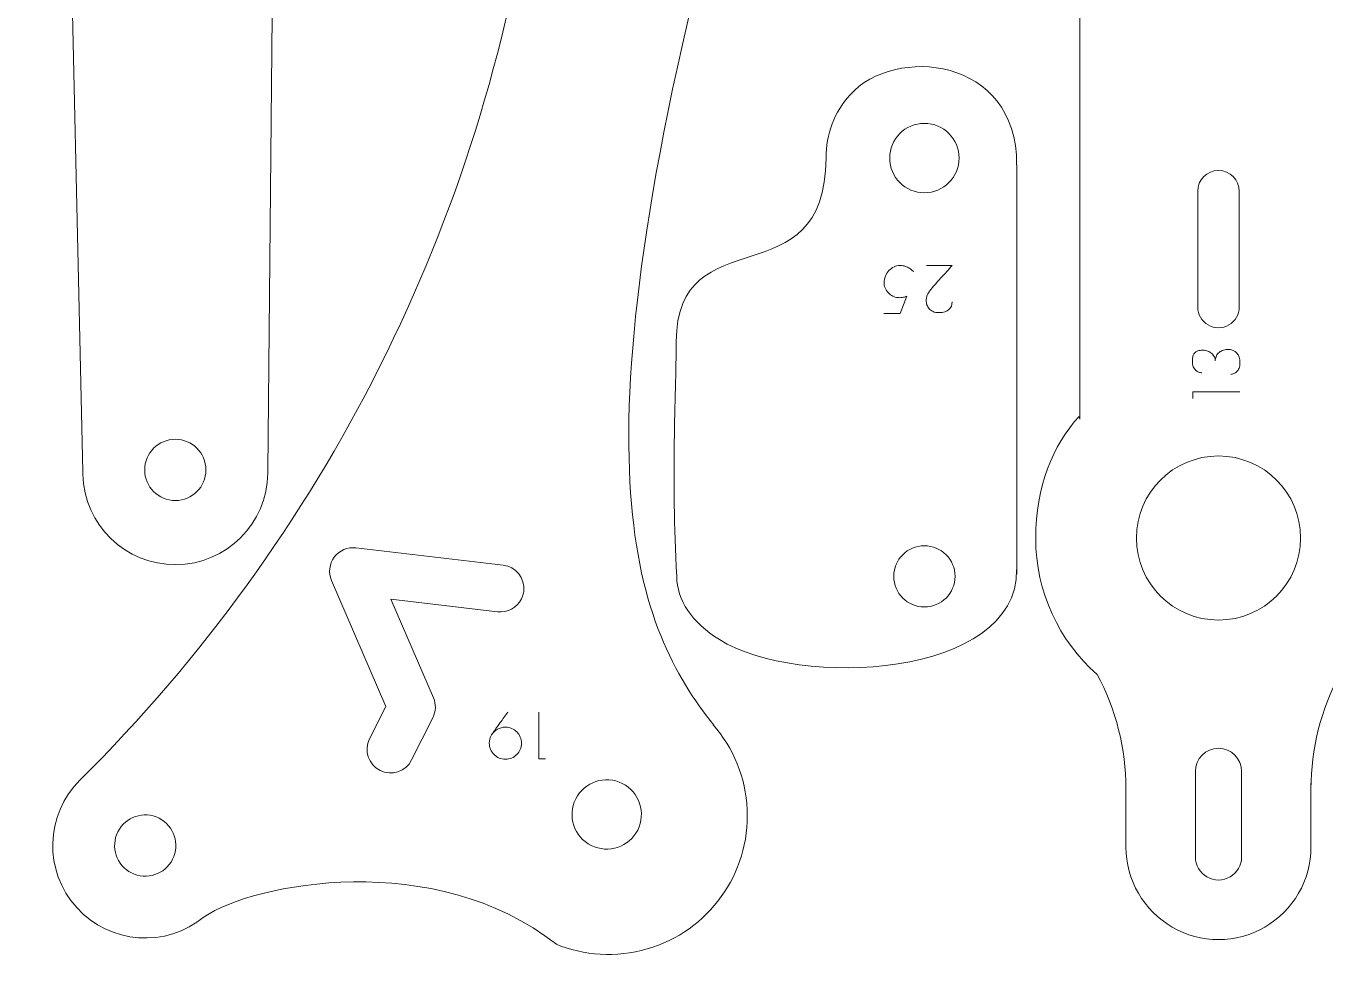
# Model space of a CAD drawing. Header units: millimetres. Extents: x 1 to 3601, y 1 to 1248.
# Drawn here: x 1394.5 to 1450.7, y 927.8 to 968.1 of the extents above; entities that cross this region are included whole.
import ezdxf

# ---------------------------------------------------------------- set-up
doc = ezdxf.new("R2010")
doc.units = ezdxf.units.MM
doc.layers.get('0').update_dxf_attribs({"lineweight": 5})
doc.layers.add('MARCATGE', color=1, linetype='Continuous', lineweight=5)
doc.layers.add('TALL 1', color=4, linetype='Continuous', lineweight=5)

msp = doc.modelspace()

# ---------------------------------------------------------------- linework, layer by layer
at = {"lineweight": 9}
for points, knots in [([(1396.914, 948.693), (1396.914, 948.693), (1396.914, 948.793), (1396.914, 948.793), (1396.914, 948.793), (1396.914, 948.793), (1396.26, 977.603), (1396.26, 977.603), (1396.26, 977.603), (1396.233, 978.827), (1395.925, 980.028), (1395.36, 981.114), (1395.36, 981.114), (1394.473, 982.818), (1394.456, 984.844), (1395.314, 986.563), (1395.314, 986.563), (1395.868, 987.672), (1396.157, 988.895), (1396.157, 990.136), (1396.157, 990.136), (1396.157, 990.136), (1396.157, 1063.881), (1396.157, 1063.881), (1396.157, 1063.881), (1396.157, 1066.08), (1397.931, 1067.866), (1400.13, 1067.881), (1400.13, 1067.881), (1402.329, 1067.895), (1404.127, 1066.132), (1404.156, 1063.934), (1404.156, 1063.934), (1404.156, 1063.934), (1405.126, 990.195), (1405.126, 990.195), (1405.126, 990.195), (1405.142, 988.955), (1405.447, 987.735), (1406.015, 986.633), (1406.015, 986.633), (1406.015, 986.633), (1406.079, 986.69), (1406.079, 986.69), (1406.079, 986.69), (1406.942, 984.974), (1406.932, 982.949), (1406.051, 981.242), (1406.051, 981.242), (1406.051, 981.242), (1406.041, 981.184), (1406.041, 981.184), (1406.041, 981.184), (1405.491, 980.091), (1405.199, 978.886), (1405.187, 977.662), (1405.187, 977.662), (1405.187, 977.662), (1404.912, 948.845), (1404.912, 948.845), (1404.912, 948.845), (1404.912, 948.845), (1404.912, 948.745), (1404.912, 948.745), (1404.912, 948.745), (1404.892, 946.561), (1403.123, 944.798), (1400.939, 944.784), (1400.939, 944.784), (1398.755, 944.769), (1396.963, 946.509), (1396.914, 948.693)], [0, 0, 0, 0, 0.052632, 0.052632, 0.052632, 0.052632, 0.105263, 0.105263, 0.105263, 0.105263, 0.157895, 0.157895, 0.157895, 0.157895, 0.210526, 0.210526, 0.210526, 0.210526, 0.263158, 0.263158, 0.263158, 0.263158, 0.315789, 0.315789, 0.315789, 0.315789, 0.368421, 0.368421, 0.368421, 0.368421, 0.421053, 0.421053, 0.421053, 0.421053, 0.473684, 0.473684, 0.473684, 0.473684, 0.526316, 0.526316, 0.526316, 0.526316, 0.578947, 0.578947, 0.578947, 0.578947, 0.631579, 0.631579, 0.631579, 0.631579, 0.684211, 0.684211, 0.684211, 0.684211, 0.736842, 0.736842, 0.736842, 0.736842, 0.789474, 0.789474, 0.789474, 0.789474, 0.842105, 0.842105, 0.842105, 0.842105, 0.894737, 0.894737, 0.894737, 0.894737, 1, 1, 1, 1]), ([(1450.023, 935.326), (1450.023, 935.326), (1450.023, 935.09), (1450.023, 935.09), (1450.023, 935.09), (1450.023, 936.784), (1450.453, 938.55), (1451.273, 940.031), (1451.273, 940.031), (1451.273, 940.031), (1451.295, 940.047), (1451.295, 940.047), (1451.295, 940.047), (1452.91, 941.494), (1453.926, 943.597), (1453.926, 945.936), (1453.926, 945.936), (1453.926, 948.18), (1453.19, 949.94), (1452.035, 951.215), (1452.035, 951.215), (1452.035, 951.215), (1452.023, 951.081), (1452.023, 951.081), (1452.023, 951.081), (1452.023, 951.081), (1452.023, 1025.936), (1452.023, 1025.936), (1452.023, 1025.936), (1452.023, 1029.25), (1449.336, 1031.936), (1446.023, 1031.936), (1446.023, 1031.936), (1442.709, 1031.936), (1440.023, 1029.25), (1440.023, 1025.936), (1440.023, 1025.936), (1440.023, 1025.936), (1440.023, 951.081), (1440.023, 951.081), (1440.023, 951.081), (1440.023, 951.081), (1439.998, 951.201), (1439.998, 951.201), (1439.998, 951.201), (1438.85, 949.927), (1438.119, 948.172), (1438.119, 945.936), (1438.119, 945.936), (1438.119, 943.593), (1439.138, 941.488), (1440.758, 940.041), (1440.758, 940.041), (1440.758, 940.041), (1440.773, 940.031), (1440.773, 940.031), (1440.773, 940.031), (1441.593, 938.55), (1442.023, 936.784), (1442.023, 935.09), (1442.023, 935.09), (1442.023, 935.09), (1442.023, 935.326), (1442.023, 935.326), (1442.023, 935.326), (1442.023, 935.326), (1442.023, 932.563), (1442.023, 932.563), (1442.023, 932.563), (1442.023, 931.134), (1442.785, 929.813), (1444.023, 929.099), (1444.023, 929.099), (1445.26, 928.384), (1446.785, 928.384), (1448.023, 929.099), (1448.023, 929.099), (1449.26, 929.813), (1450.023, 931.134), (1450.023, 932.563), (1450.023, 932.563), (1450.023, 932.563), (1450.023, 935.326), (1450.023, 935.326)], [0, 0, 0, 0, 0.045455, 0.045455, 0.045455, 0.045455, 0.090909, 0.090909, 0.090909, 0.090909, 0.136364, 0.136364, 0.136364, 0.136364, 0.181818, 0.181818, 0.181818, 0.181818, 0.227273, 0.227273, 0.227273, 0.227273, 0.272727, 0.272727, 0.272727, 0.272727, 0.318182, 0.318182, 0.318182, 0.318182, 0.363636, 0.363636, 0.363636, 0.363636, 0.409091, 0.409091, 0.409091, 0.409091, 0.454545, 0.454545, 0.454545, 0.454545, 0.5, 0.5, 0.5, 0.5, 0.545455, 0.545455, 0.545455, 0.545455, 0.590909, 0.590909, 0.590909, 0.590909, 0.636364, 0.636364, 0.636364, 0.636364, 0.681818, 0.681818, 0.681818, 0.681818, 0.727273, 0.727273, 0.727273, 0.727273, 0.772727, 0.772727, 0.772727, 0.772727, 0.818182, 0.818182, 0.818182, 0.818182, 0.863636, 0.863636, 0.863636, 0.863636, 0.909091, 0.909091, 0.909091, 0.909091, 1, 1, 1, 1]), ([(1416.342, 974.41), (1416.342, 974.41), (1416.405, 974.535), (1416.405, 974.535), (1416.405, 974.535), (1416.623, 976.052), (1417.688, 977.312), (1419.148, 977.778), (1419.148, 977.778), (1420.608, 978.244), (1422.207, 977.834), (1423.263, 976.724), (1423.263, 976.724), (1424.319, 975.613), (1424.648, 973.996), (1424.109, 972.561), (1424.109, 972.561), (1418.016, 948.781), (1420.822, 942.118), (1424.194, 937.833), (1424.194, 937.833), (1424.194, 937.833), (1424.172, 937.857), (1424.172, 937.857), (1424.172, 937.857), (1425.04, 936.861), (1425.58, 935.578), (1425.642, 934.183), (1425.642, 934.183), (1425.766, 931.415), (1423.978, 928.923), (1421.317, 928.153), (1421.317, 928.153), (1419.97, 927.763), (1418.577, 927.865), (1417.351, 928.373), (1417.351, 928.373), (1417.351, 928.373), (1417.396, 928.355), (1417.396, 928.355), (1417.396, 928.355), (1412.159, 932.501), (1404.29, 931.012), (1402.159, 929.544), (1402.159, 929.544), (1400.51, 928.184), (1398.084, 928.36), (1396.649, 929.943), (1396.649, 929.943), (1395.214, 931.527), (1395.277, 933.959), (1396.792, 935.466), (1396.792, 935.466), (1407.378, 945.974), (1414.24, 959.644), (1416.342, 974.41)], [0, 0, 0, 0, 0.066667, 0.066667, 0.066667, 0.066667, 0.133333, 0.133333, 0.133333, 0.133333, 0.2, 0.2, 0.2, 0.2, 0.266667, 0.266667, 0.266667, 0.266667, 0.333333, 0.333333, 0.333333, 0.333333, 0.4, 0.4, 0.4, 0.4, 0.466667, 0.466667, 0.466667, 0.466667, 0.533333, 0.533333, 0.533333, 0.533333, 0.6, 0.6, 0.6, 0.6, 0.666667, 0.666667, 0.666667, 0.666667, 0.733333, 0.733333, 0.733333, 0.733333, 0.8, 0.8, 0.8, 0.8, 0.866667, 0.866667, 0.866667, 0.866667, 1, 1, 1, 1]), ([(1437.295, 944.563), (1437.295, 944.563), (1437.305, 944.377), (1437.305, 944.377), (1437.305, 944.377), (1437.305, 944.377), (1437.305, 962.091), (1437.305, 962.091), (1437.305, 962.091), (1437.305, 962.091), (1437.295, 962.091), (1437.295, 962.091), (1437.295, 962.091), (1437.319, 966.783), (1431.987, 967.248), (1430.089, 965.112), (1430.089, 965.112), (1429.424, 964.386), (1429.051, 963.403), (1429.051, 962.377), (1429.051, 962.377), (1429.037, 956.183), (1422.597, 959.886), (1422.574, 954.433), (1422.574, 954.433), (1422.563, 951.968), (1422.349, 948.672), (1422.597, 944.277), (1422.597, 944.277), (1422.597, 943.251), (1423.263, 942.267), (1424.448, 941.542), (1424.448, 941.542), (1427.832, 939.406), (1437.337, 939.871), (1437.295, 944.563)], [0, 0, 0, 0, 0.1, 0.1, 0.1, 0.1, 0.2, 0.2, 0.2, 0.2, 0.3, 0.3, 0.3, 0.3, 0.4, 0.4, 0.4, 0.4, 0.5, 0.5, 0.5, 0.5, 0.6, 0.6, 0.6, 0.6, 0.7, 0.7, 0.7, 0.7, 0.8, 0.8, 0.8, 0.8, 1, 1, 1, 1])]:
    msp.add_open_spline(points, degree=3, knots=knots, dxfattribs=at)
at = {"layer": 'MARCATGE', "lineweight": 9}
for points, knots in [([(1432.841, 957.455), (1432.829, 957.468), (1432.809, 957.489), (1432.778, 957.518), (1432.778, 957.518), (1432.748, 957.547), (1432.709, 957.578), (1432.661, 957.609), (1432.661, 957.609), (1432.613, 957.64), (1432.556, 957.667), (1432.488, 957.692), (1432.488, 957.692), (1432.42, 957.716), (1432.341, 957.729), (1432.251, 957.731), (1432.251, 957.731), (1432.16, 957.731), (1432.074, 957.712), (1431.992, 957.672), (1431.992, 957.672), (1431.911, 957.633), (1431.838, 957.578), (1431.774, 957.508), (1431.774, 957.508), (1431.71, 957.439), (1431.659, 957.358), (1431.621, 957.266), (1431.621, 957.266), (1431.584, 957.173), (1431.565, 957.076), (1431.565, 956.972), (1431.565, 956.972), (1431.565, 956.869), (1431.587, 956.777), (1431.631, 956.698), (1431.631, 956.698), (1431.675, 956.619), (1431.73, 956.553), (1431.794, 956.499), (1431.794, 956.499), (1431.857, 956.446), (1431.925, 956.406), (1431.997, 956.379), (1431.997, 956.379), (1432.068, 956.353), (1432.131, 956.34), (1432.186, 956.34), (1432.186, 956.34), (1432.22, 956.334), (1432.255, 956.333), (1432.293, 956.337), (1432.293, 956.337), (1432.325, 956.341), (1432.363, 956.348), (1432.406, 956.357), (1432.406, 956.357), (1432.449, 956.366), (1432.493, 956.381), (1432.539, 956.402), (1432.539, 956.402), (1432.539, 956.402), (1432.256, 955.651), (1432.256, 955.651), (1432.256, 955.651), (1432.256, 955.651), (1431.545, 955.651), (1431.545, 955.651), (1431.545, 955.651), (1431.545, 955.651), (1432.256, 955.651), (1432.256, 955.651), (1432.256, 955.651), (1432.256, 955.651), (1432.539, 956.402), (1432.539, 956.402), (1432.539, 956.402), (1432.493, 956.381), (1432.449, 956.366), (1432.406, 956.357), (1432.406, 956.357), (1432.363, 956.348), (1432.325, 956.341), (1432.293, 956.337), (1432.293, 956.337), (1432.255, 956.333), (1432.22, 956.334), (1432.186, 956.34), (1432.186, 956.34), (1432.131, 956.34), (1432.068, 956.353), (1431.997, 956.379), (1431.997, 956.379), (1431.925, 956.406), (1431.857, 956.446), (1431.794, 956.499), (1431.794, 956.499), (1431.73, 956.553), (1431.675, 956.619), (1431.631, 956.698), (1431.631, 956.698), (1431.587, 956.777), (1431.565, 956.869), (1431.565, 956.972), (1431.565, 956.972), (1431.565, 957.076), (1431.584, 957.173), (1431.621, 957.266), (1431.621, 957.266), (1431.659, 957.358), (1431.71, 957.439), (1431.774, 957.508), (1431.774, 957.508), (1431.838, 957.578), (1431.911, 957.633), (1431.992, 957.672), (1431.992, 957.672), (1432.074, 957.712), (1432.16, 957.731), (1432.251, 957.731), (1432.251, 957.731), (1432.341, 957.729), (1432.42, 957.716), (1432.488, 957.692), (1432.488, 957.692), (1432.556, 957.667), (1432.613, 957.64), (1432.661, 957.609), (1432.661, 957.609), (1432.709, 957.578), (1432.748, 957.547), (1432.778, 957.518), (1432.778, 957.518), (1432.809, 957.489), (1432.829, 957.468), (1432.841, 957.455)], [0, 0, 0, 0, 0.028571, 0.028571, 0.028571, 0.028571, 0.057143, 0.057143, 0.057143, 0.057143, 0.085714, 0.085714, 0.085714, 0.085714, 0.114286, 0.114286, 0.114286, 0.114286, 0.142857, 0.142857, 0.142857, 0.142857, 0.171429, 0.171429, 0.171429, 0.171429, 0.2, 0.2, 0.2, 0.2, 0.228571, 0.228571, 0.228571, 0.228571, 0.257143, 0.257143, 0.257143, 0.257143, 0.285714, 0.285714, 0.285714, 0.285714, 0.314286, 0.314286, 0.314286, 0.314286, 0.342857, 0.342857, 0.342857, 0.342857, 0.371429, 0.371429, 0.371429, 0.371429, 0.4, 0.4, 0.4, 0.4, 0.428571, 0.428571, 0.428571, 0.428571, 0.457143, 0.457143, 0.457143, 0.457143, 0.485714, 0.485714, 0.485714, 0.485714, 0.514286, 0.514286, 0.514286, 0.514286, 0.542857, 0.542857, 0.542857, 0.542857, 0.571429, 0.571429, 0.571429, 0.571429, 0.6, 0.6, 0.6, 0.6, 0.628571, 0.628571, 0.628571, 0.628571, 0.657143, 0.657143, 0.657143, 0.657143, 0.685714, 0.685714, 0.685714, 0.685714, 0.714286, 0.714286, 0.714286, 0.714286, 0.742857, 0.742857, 0.742857, 0.742857, 0.771429, 0.771429, 0.771429, 0.771429, 0.8, 0.8, 0.8, 0.8, 0.828571, 0.828571, 0.828571, 0.828571, 0.857143, 0.857143, 0.857143, 0.857143, 0.885714, 0.885714, 0.885714, 0.885714, 0.914286, 0.914286, 0.914286, 0.914286, 0.942857, 0.942857, 0.942857, 0.942857, 1, 1, 1, 1]), ([(1434.511, 957.734), (1434.342, 957.546), (1434.189, 957.376), (1434.051, 957.223), (1434.051, 957.223), (1433.993, 957.159), (1433.935, 957.095), (1433.878, 957.031), (1433.878, 957.031), (1433.82, 956.967), (1433.769, 956.909), (1433.722, 956.856), (1433.722, 956.856), (1433.676, 956.804), (1433.638, 956.759), (1433.607, 956.722), (1433.607, 956.722), (1433.576, 956.686), (1433.557, 956.663), (1433.552, 956.653), (1433.552, 956.653), (1433.54, 956.634), (1433.525, 956.612), (1433.507, 956.587), (1433.507, 956.587), (1433.488, 956.562), (1433.469, 956.531), (1433.452, 956.497), (1433.452, 956.497), (1433.434, 956.462), (1433.418, 956.421), (1433.405, 956.374), (1433.405, 956.374), (1433.392, 956.327), (1433.385, 956.272), (1433.385, 956.21), (1433.385, 956.21), (1433.385, 956.148), (1433.396, 956.086), (1433.416, 956.024), (1433.416, 956.024), (1433.437, 955.962), (1433.469, 955.906), (1433.512, 955.856), (1433.512, 955.856), (1433.555, 955.806), (1433.611, 955.766), (1433.68, 955.735), (1433.68, 955.735), (1433.749, 955.704), (1433.832, 955.688), (1433.93, 955.688), (1433.93, 955.688), (1434.127, 955.69), (1434.273, 955.733), (1434.366, 955.818), (1434.366, 955.818), (1434.459, 955.903), (1434.506, 956.014), (1434.506, 956.154), (1434.506, 956.154), (1434.506, 956.014), (1434.459, 955.903), (1434.366, 955.818), (1434.366, 955.818), (1434.273, 955.733), (1434.127, 955.69), (1433.93, 955.688), (1433.93, 955.688), (1433.832, 955.688), (1433.749, 955.704), (1433.68, 955.735), (1433.68, 955.735), (1433.611, 955.766), (1433.555, 955.806), (1433.512, 955.856), (1433.512, 955.856), (1433.469, 955.906), (1433.437, 955.962), (1433.416, 956.024), (1433.416, 956.024), (1433.396, 956.086), (1433.385, 956.148), (1433.385, 956.21), (1433.385, 956.21), (1433.385, 956.272), (1433.392, 956.327), (1433.405, 956.374), (1433.405, 956.374), (1433.418, 956.421), (1433.434, 956.462), (1433.452, 956.497), (1433.452, 956.497), (1433.469, 956.531), (1433.488, 956.562), (1433.507, 956.587), (1433.507, 956.587), (1433.525, 956.612), (1433.54, 956.634), (1433.552, 956.653), (1433.552, 956.653), (1433.557, 956.663), (1433.576, 956.686), (1433.607, 956.722), (1433.607, 956.722), (1433.638, 956.759), (1433.676, 956.804), (1433.722, 956.856), (1433.722, 956.856), (1433.769, 956.909), (1433.82, 956.967), (1433.878, 957.031), (1433.878, 957.031), (1433.935, 957.095), (1433.993, 957.159), (1434.051, 957.223), (1434.051, 957.223), (1434.189, 957.376), (1434.342, 957.546), (1434.511, 957.734), (1434.511, 957.734), (1434.511, 957.734), (1433.399, 957.734), (1433.399, 957.734), (1433.399, 957.734), (1433.399, 957.734), (1434.511, 957.734), (1434.511, 957.734)], [0, 0, 0, 0, 0.030303, 0.030303, 0.030303, 0.030303, 0.060606, 0.060606, 0.060606, 0.060606, 0.090909, 0.090909, 0.090909, 0.090909, 0.121212, 0.121212, 0.121212, 0.121212, 0.151515, 0.151515, 0.151515, 0.151515, 0.181818, 0.181818, 0.181818, 0.181818, 0.212121, 0.212121, 0.212121, 0.212121, 0.242424, 0.242424, 0.242424, 0.242424, 0.272727, 0.272727, 0.272727, 0.272727, 0.30303, 0.30303, 0.30303, 0.30303, 0.333333, 0.333333, 0.333333, 0.333333, 0.363636, 0.363636, 0.363636, 0.363636, 0.393939, 0.393939, 0.393939, 0.393939, 0.424242, 0.424242, 0.424242, 0.424242, 0.454545, 0.454545, 0.454545, 0.454545, 0.484848, 0.484848, 0.484848, 0.484848, 0.515152, 0.515152, 0.515152, 0.515152, 0.545455, 0.545455, 0.545455, 0.545455, 0.575758, 0.575758, 0.575758, 0.575758, 0.606061, 0.606061, 0.606061, 0.606061, 0.636364, 0.636364, 0.636364, 0.636364, 0.666667, 0.666667, 0.666667, 0.666667, 0.69697, 0.69697, 0.69697, 0.69697, 0.727273, 0.727273, 0.727273, 0.727273, 0.757576, 0.757576, 0.757576, 0.757576, 0.787879, 0.787879, 0.787879, 0.787879, 0.818182, 0.818182, 0.818182, 0.818182, 0.848485, 0.848485, 0.848485, 0.848485, 0.878788, 0.878788, 0.878788, 0.878788, 0.909091, 0.909091, 0.909091, 0.909091, 0.939394, 0.939394, 0.939394, 0.939394, 1, 1, 1, 1]), ([(1446.554, 953.015), (1446.597, 953.021), (1446.641, 953.033), (1446.688, 953.053), (1446.688, 953.053), (1446.734, 953.073), (1446.776, 953.102), (1446.816, 953.139), (1446.816, 953.139), (1446.855, 953.177), (1446.888, 953.226), (1446.913, 953.287), (1446.913, 953.287), (1446.939, 953.349), (1446.951, 953.424), (1446.951, 953.515), (1446.951, 953.515), (1446.95, 953.695), (1446.906, 953.837), (1446.82, 953.941), (1446.82, 953.941), (1446.735, 954.044), (1446.601, 954.096), (1446.421, 954.096), (1446.421, 954.096), (1446.331, 954.096), (1446.252, 954.081), (1446.184, 954.052), (1446.184, 954.052), (1446.116, 954.023), (1446.06, 953.984), (1446.016, 953.936), (1446.016, 953.936), (1445.972, 953.889), (1445.938, 953.835), (1445.916, 953.776), (1445.916, 953.776), (1445.893, 953.716), (1445.882, 953.657), (1445.882, 953.596), (1445.882, 953.596), (1445.884, 953.657), (1445.871, 953.714), (1445.845, 953.77), (1445.845, 953.77), (1445.819, 953.825), (1445.782, 953.875), (1445.734, 953.918), (1445.734, 953.918), (1445.686, 953.961), (1445.629, 953.996), (1445.564, 954.023), (1445.564, 954.023), (1445.499, 954.049), (1445.429, 954.062), (1445.354, 954.062), (1445.354, 954.062), (1445.333, 954.062), (1445.307, 954.062), (1445.275, 954.061), (1445.275, 954.061), (1445.243, 954.06), (1445.21, 954.055), (1445.176, 954.047), (1445.176, 954.047), (1445.142, 954.038), (1445.109, 954.025), (1445.075, 954.007), (1445.075, 954.007), (1445.041, 953.989), (1445.01, 953.964), (1444.983, 953.931), (1444.983, 953.931), (1444.956, 953.898), (1444.934, 953.856), (1444.918, 953.804), (1444.918, 953.804), (1444.902, 953.752), (1444.894, 953.69), (1444.894, 953.616), (1444.894, 953.616), (1444.894, 953.503), (1444.908, 953.413), (1444.935, 953.347), (1444.935, 953.347), (1444.962, 953.28), (1444.996, 953.228), (1445.037, 953.191), (1445.037, 953.191), (1445.077, 953.155), (1445.121, 953.129), (1445.169, 953.115), (1445.169, 953.115), (1445.217, 953.101), (1445.263, 953.091), (1445.306, 953.086), (1445.306, 953.086), (1445.263, 953.091), (1445.217, 953.101), (1445.169, 953.115), (1445.169, 953.115), (1445.121, 953.129), (1445.077, 953.155), (1445.037, 953.191), (1445.037, 953.191), (1444.996, 953.228), (1444.962, 953.28), (1444.935, 953.347), (1444.935, 953.347), (1444.908, 953.413), (1444.894, 953.503), (1444.894, 953.616), (1444.894, 953.616), (1444.894, 953.69), (1444.902, 953.752), (1444.918, 953.804), (1444.918, 953.804), (1444.934, 953.856), (1444.956, 953.898), (1444.983, 953.931), (1444.983, 953.931), (1445.01, 953.964), (1445.041, 953.989), (1445.075, 954.007), (1445.075, 954.007), (1445.109, 954.025), (1445.142, 954.038), (1445.176, 954.047), (1445.176, 954.047), (1445.21, 954.055), (1445.243, 954.06), (1445.274, 954.061), (1445.274, 954.061), (1445.305, 954.062), (1445.332, 954.062), (1445.354, 954.062), (1445.354, 954.062), (1445.429, 954.062), (1445.499, 954.049), (1445.564, 954.023), (1445.564, 954.023), (1445.629, 953.996), (1445.686, 953.961), (1445.734, 953.918), (1445.734, 953.918), (1445.782, 953.875), (1445.819, 953.825), (1445.845, 953.77), (1445.845, 953.77), (1445.871, 953.714), (1445.884, 953.657), (1445.882, 953.596), (1445.882, 953.596), (1445.882, 953.657), (1445.893, 953.716), (1445.916, 953.776), (1445.916, 953.776), (1445.938, 953.835), (1445.972, 953.889), (1446.016, 953.936), (1446.016, 953.936), (1446.06, 953.984), (1446.116, 954.023), (1446.184, 954.052), (1446.184, 954.052), (1446.252, 954.081), (1446.331, 954.096), (1446.421, 954.096), (1446.421, 954.096), (1446.601, 954.096), (1446.735, 954.044), (1446.82, 953.941), (1446.82, 953.941), (1446.906, 953.837), (1446.95, 953.695), (1446.951, 953.515), (1446.951, 953.515), (1446.951, 953.424), (1446.939, 953.349), (1446.913, 953.287), (1446.913, 953.287), (1446.888, 953.226), (1446.855, 953.177), (1446.816, 953.139), (1446.816, 953.139), (1446.776, 953.102), (1446.734, 953.073), (1446.688, 953.053), (1446.688, 953.053), (1446.641, 953.033), (1446.597, 953.021), (1446.554, 953.015)], [0, 0, 0, 0, 0.020408, 0.020408, 0.020408, 0.020408, 0.040816, 0.040816, 0.040816, 0.040816, 0.061224, 0.061224, 0.061224, 0.061224, 0.081633, 0.081633, 0.081633, 0.081633, 0.102041, 0.102041, 0.102041, 0.102041, 0.122449, 0.122449, 0.122449, 0.122449, 0.142857, 0.142857, 0.142857, 0.142857, 0.163265, 0.163265, 0.163265, 0.163265, 0.183673, 0.183673, 0.183673, 0.183673, 0.204082, 0.204082, 0.204082, 0.204082, 0.22449, 0.22449, 0.22449, 0.22449, 0.244898, 0.244898, 0.244898, 0.244898, 0.265306, 0.265306, 0.265306, 0.265306, 0.285714, 0.285714, 0.285714, 0.285714, 0.306122, 0.306122, 0.306122, 0.306122, 0.326531, 0.326531, 0.326531, 0.326531, 0.346939, 0.346939, 0.346939, 0.346939, 0.367347, 0.367347, 0.367347, 0.367347, 0.387755, 0.387755, 0.387755, 0.387755, 0.408163, 0.408163, 0.408163, 0.408163, 0.428571, 0.428571, 0.428571, 0.428571, 0.44898, 0.44898, 0.44898, 0.44898, 0.469388, 0.469388, 0.469388, 0.469388, 0.489796, 0.489796, 0.489796, 0.489796, 0.510204, 0.510204, 0.510204, 0.510204, 0.530612, 0.530612, 0.530612, 0.530612, 0.55102, 0.55102, 0.55102, 0.55102, 0.571429, 0.571429, 0.571429, 0.571429, 0.591837, 0.591837, 0.591837, 0.591837, 0.612245, 0.612245, 0.612245, 0.612245, 0.632653, 0.632653, 0.632653, 0.632653, 0.653061, 0.653061, 0.653061, 0.653061, 0.673469, 0.673469, 0.673469, 0.673469, 0.693878, 0.693878, 0.693878, 0.693878, 0.714286, 0.714286, 0.714286, 0.714286, 0.734694, 0.734694, 0.734694, 0.734694, 0.755102, 0.755102, 0.755102, 0.755102, 0.77551, 0.77551, 0.77551, 0.77551, 0.795918, 0.795918, 0.795918, 0.795918, 0.816327, 0.816327, 0.816327, 0.816327, 0.836735, 0.836735, 0.836735, 0.836735, 0.857143, 0.857143, 0.857143, 0.857143, 0.877551, 0.877551, 0.877551, 0.877551, 0.897959, 0.897959, 0.897959, 0.897959, 0.918367, 0.918367, 0.918367, 0.918367, 0.938776, 0.938776, 0.938776, 0.938776, 0.959184, 0.959184, 0.959184, 0.959184, 1, 1, 1, 1]), ([(1444.919, 952.267), (1444.919, 952.267), (1444.919, 951.976), (1444.919, 951.976), (1444.919, 951.976), (1444.919, 951.976), (1444.919, 952.267), (1444.919, 952.267), (1444.919, 952.267), (1444.919, 952.267), (1446.951, 952.267), (1446.951, 952.267), (1446.951, 952.267), (1446.951, 952.267), (1444.919, 952.267), (1444.919, 952.267)], [0, 0, 0, 0, 0.2, 0.2, 0.2, 0.2, 0.4, 0.4, 0.4, 0.4, 0.6, 0.6, 0.6, 0.6, 1, 1, 1, 1]), ([(1415.293, 938.407), (1415.174, 938.24), (1415.065, 938.087), (1414.966, 937.95), (1414.966, 937.95), (1414.924, 937.892), (1414.882, 937.833), (1414.84, 937.775), (1414.84, 937.775), (1414.798, 937.717), (1414.76, 937.663), (1414.726, 937.614), (1414.726, 937.614), (1414.692, 937.565), (1414.663, 937.523), (1414.638, 937.487), (1414.638, 937.487), (1414.614, 937.451), (1414.597, 937.427), (1414.587, 937.414), (1414.587, 937.414), (1414.524, 937.308), (1414.492, 937.189), (1414.492, 937.055), (1414.492, 937.055), (1414.492, 936.959), (1414.51, 936.87), (1414.547, 936.786), (1414.547, 936.786), (1414.583, 936.702), (1414.633, 936.629), (1414.696, 936.566), (1414.696, 936.566), (1414.759, 936.503), (1414.833, 936.453), (1414.916, 936.416), (1414.916, 936.416), (1415, 936.379), (1415.09, 936.361), (1415.186, 936.361), (1415.186, 936.361), (1415.282, 936.361), (1415.372, 936.379), (1415.457, 936.416), (1415.457, 936.416), (1415.541, 936.453), (1415.615, 936.503), (1415.678, 936.566), (1415.678, 936.566), (1415.741, 936.629), (1415.791, 936.702), (1415.828, 936.786), (1415.828, 936.786), (1415.865, 936.87), (1415.883, 936.959), (1415.883, 937.055), (1415.883, 937.055), (1415.883, 937.151), (1415.865, 937.242), (1415.828, 937.326), (1415.828, 937.326), (1415.791, 937.411), (1415.741, 937.485), (1415.678, 937.548), (1415.678, 937.548), (1415.615, 937.611), (1415.541, 937.661), (1415.457, 937.697), (1415.457, 937.697), (1415.372, 937.734), (1415.282, 937.752), (1415.186, 937.752), (1415.186, 937.752), (1415.062, 937.752), (1414.946, 937.721), (1414.84, 937.659), (1414.84, 937.659), (1414.734, 937.597), (1414.65, 937.515), (1414.587, 937.414), (1414.587, 937.414), (1414.65, 937.515), (1414.734, 937.597), (1414.84, 937.659), (1414.84, 937.659), (1414.946, 937.721), (1415.062, 937.752), (1415.186, 937.752), (1415.186, 937.752), (1415.282, 937.752), (1415.372, 937.734), (1415.457, 937.697), (1415.457, 937.697), (1415.541, 937.661), (1415.615, 937.611), (1415.678, 937.548), (1415.678, 937.548), (1415.741, 937.485), (1415.791, 937.411), (1415.828, 937.326), (1415.828, 937.326), (1415.865, 937.242), (1415.883, 937.151), (1415.883, 937.055), (1415.883, 937.055), (1415.883, 936.959), (1415.865, 936.87), (1415.828, 936.786), (1415.828, 936.786), (1415.791, 936.702), (1415.741, 936.629), (1415.678, 936.566), (1415.678, 936.566), (1415.615, 936.503), (1415.541, 936.453), (1415.457, 936.416), (1415.457, 936.416), (1415.372, 936.379), (1415.282, 936.361), (1415.186, 936.361), (1415.186, 936.361), (1415.09, 936.361), (1415, 936.379), (1414.916, 936.416), (1414.916, 936.416), (1414.833, 936.453), (1414.759, 936.503), (1414.696, 936.566), (1414.696, 936.566), (1414.633, 936.629), (1414.583, 936.702), (1414.547, 936.786), (1414.547, 936.786), (1414.51, 936.87), (1414.492, 936.959), (1414.492, 937.055), (1414.492, 937.055), (1414.492, 937.189), (1414.524, 937.308), (1414.587, 937.414), (1414.587, 937.414), (1414.597, 937.427), (1414.614, 937.451), (1414.638, 937.487), (1414.638, 937.487), (1414.663, 937.523), (1414.692, 937.565), (1414.726, 937.614), (1414.726, 937.614), (1414.76, 937.663), (1414.798, 937.717), (1414.84, 937.775), (1414.84, 937.775), (1414.882, 937.833), (1414.924, 937.892), (1414.966, 937.95), (1414.966, 937.95), (1415.065, 938.087), (1415.174, 938.24), (1415.293, 938.407)], [0, 0, 0, 0, 0.02439, 0.02439, 0.02439, 0.02439, 0.04878, 0.04878, 0.04878, 0.04878, 0.073171, 0.073171, 0.073171, 0.073171, 0.097561, 0.097561, 0.097561, 0.097561, 0.121951, 0.121951, 0.121951, 0.121951, 0.146341, 0.146341, 0.146341, 0.146341, 0.170732, 0.170732, 0.170732, 0.170732, 0.195122, 0.195122, 0.195122, 0.195122, 0.219512, 0.219512, 0.219512, 0.219512, 0.243902, 0.243902, 0.243902, 0.243902, 0.268293, 0.268293, 0.268293, 0.268293, 0.292683, 0.292683, 0.292683, 0.292683, 0.317073, 0.317073, 0.317073, 0.317073, 0.341463, 0.341463, 0.341463, 0.341463, 0.365854, 0.365854, 0.365854, 0.365854, 0.390244, 0.390244, 0.390244, 0.390244, 0.414634, 0.414634, 0.414634, 0.414634, 0.439024, 0.439024, 0.439024, 0.439024, 0.463415, 0.463415, 0.463415, 0.463415, 0.487805, 0.487805, 0.487805, 0.487805, 0.512195, 0.512195, 0.512195, 0.512195, 0.536585, 0.536585, 0.536585, 0.536585, 0.560976, 0.560976, 0.560976, 0.560976, 0.585366, 0.585366, 0.585366, 0.585366, 0.609756, 0.609756, 0.609756, 0.609756, 0.634146, 0.634146, 0.634146, 0.634146, 0.658537, 0.658537, 0.658537, 0.658537, 0.682927, 0.682927, 0.682927, 0.682927, 0.707317, 0.707317, 0.707317, 0.707317, 0.731707, 0.731707, 0.731707, 0.731707, 0.756098, 0.756098, 0.756098, 0.756098, 0.780488, 0.780488, 0.780488, 0.780488, 0.804878, 0.804878, 0.804878, 0.804878, 0.829268, 0.829268, 0.829268, 0.829268, 0.853659, 0.853659, 0.853659, 0.853659, 0.878049, 0.878049, 0.878049, 0.878049, 0.902439, 0.902439, 0.902439, 0.902439, 0.926829, 0.926829, 0.926829, 0.926829, 0.95122, 0.95122, 0.95122, 0.95122, 1, 1, 1, 1]), ([(1416.631, 936.375), (1416.631, 936.375), (1416.921, 936.375), (1416.921, 936.375), (1416.921, 936.375), (1416.921, 936.375), (1416.631, 936.375), (1416.631, 936.375), (1416.631, 936.375), (1416.631, 936.375), (1416.631, 938.407), (1416.631, 938.407), (1416.631, 938.407), (1416.631, 938.407), (1416.631, 936.375), (1416.631, 936.375)], [0, 0, 0, 0, 0.2, 0.2, 0.2, 0.2, 0.4, 0.4, 0.4, 0.4, 0.6, 0.6, 0.6, 0.6, 1, 1, 1, 1])]:
    msp.add_open_spline(points, degree=3, knots=knots, dxfattribs=at)
at = {"layer": 'TALL 1', "lineweight": 9}
for points, knots in [([(1431.805, 962.377), (1431.805, 961.548), (1432.477, 960.877), (1433.305, 960.877), (1433.305, 960.877), (1434.134, 960.877), (1434.805, 961.548), (1434.805, 962.377), (1434.805, 962.377), (1434.806, 963.205), (1434.134, 963.877), (1433.305, 963.877), (1433.305, 963.877), (1432.477, 963.877), (1431.805, 963.205), (1431.805, 962.377)], [0, 0, 0, 0, 0.2, 0.2, 0.2, 0.2, 0.4, 0.4, 0.4, 0.4, 0.6, 0.6, 0.6, 0.6, 1, 1, 1, 1]), ([(1445.123, 960.936), (1445.123, 961.433), (1445.526, 961.836), (1446.023, 961.836), (1446.023, 961.836), (1446.52, 961.836), (1446.923, 961.433), (1446.923, 960.936), (1446.923, 960.936), (1446.923, 960.936), (1446.923, 955.936), (1446.923, 955.936), (1446.923, 955.936), (1446.923, 955.615), (1446.751, 955.317), (1446.473, 955.157), (1446.473, 955.157), (1446.194, 954.996), (1445.851, 954.996), (1445.573, 955.157), (1445.573, 955.157), (1445.294, 955.317), (1445.123, 955.615), (1445.123, 955.936), (1445.123, 955.936), (1445.123, 955.936), (1445.123, 960.936), (1445.123, 960.936)], [0, 0, 0, 0, 0.125, 0.125, 0.125, 0.125, 0.25, 0.25, 0.25, 0.25, 0.375, 0.375, 0.375, 0.375, 0.5, 0.5, 0.5, 0.5, 0.625, 0.625, 0.625, 0.625, 0.75, 0.75, 0.75, 0.75, 1, 1, 1, 1]), ([(1400.913, 950.208), (1401.644, 950.208), (1402.238, 949.615), (1402.238, 948.883), (1402.238, 948.883), (1402.238, 948.152), (1401.644, 947.559), (1400.913, 947.559), (1400.913, 947.559), (1400.181, 947.559), (1399.588, 948.152), (1399.588, 948.883), (1399.588, 948.883), (1399.588, 949.615), (1400.181, 950.208), (1400.913, 950.208)], [0, 0, 0, 0, 0.2, 0.2, 0.2, 0.2, 0.4, 0.4, 0.4, 0.4, 0.6, 0.6, 0.6, 0.6, 1, 1, 1, 1]), ([(1446.023, 949.486), (1444.062, 949.486), (1442.473, 947.897), (1442.473, 945.936), (1442.473, 945.936), (1442.473, 943.976), (1444.062, 942.386), (1446.023, 942.386), (1446.023, 942.386), (1447.983, 942.386), (1449.573, 943.976), (1449.573, 945.936), (1449.573, 945.936), (1449.573, 947.897), (1447.983, 949.486), (1446.023, 949.486)], [0, 0, 0, 0, 0.2, 0.2, 0.2, 0.2, 0.4, 0.4, 0.4, 0.4, 0.6, 0.6, 0.6, 0.6, 1, 1, 1, 1]), ([(1415.876, 943.299), (1415.928, 943.403), (1415.963, 943.517), (1415.977, 943.638), (1415.977, 943.638), (1416.042, 944.196), (1415.643, 944.702), (1415.085, 944.767), (1415.085, 944.767), (1415.085, 944.767), (1408.722, 945.51), (1408.722, 945.51), (1408.722, 945.51), (1408.361, 945.552), (1408.005, 945.399), (1407.788, 945.107), (1407.788, 945.107), (1407.571, 944.816), (1407.526, 944.431), (1407.67, 944.097), (1407.67, 944.097), (1407.67, 944.097), (1410.019, 938.651), (1410.019, 938.651), (1410.019, 938.651), (1410.019, 938.651), (1409.313, 937.245), (1409.313, 937.245), (1409.313, 937.245), (1409.061, 936.743), (1409.263, 936.131), (1409.765, 935.879), (1409.765, 935.879), (1410.267, 935.627), (1410.879, 935.829), (1411.131, 936.332), (1411.131, 936.332), (1411.131, 936.332), (1412.05, 938.161), (1412.05, 938.161), (1412.05, 938.161), (1412.185, 938.43), (1412.195, 938.745), (1412.076, 939.021), (1412.076, 939.021), (1412.076, 939.021), (1410.236, 943.285), (1410.236, 943.285), (1410.236, 943.285), (1410.236, 943.285), (1414.848, 942.746), (1414.848, 942.746), (1414.848, 942.746), (1415.285, 942.695), (1415.689, 942.928), (1415.876, 943.299)], [0, 0, 0, 0, 0.066667, 0.066667, 0.066667, 0.066667, 0.133333, 0.133333, 0.133333, 0.133333, 0.2, 0.2, 0.2, 0.2, 0.266667, 0.266667, 0.266667, 0.266667, 0.333333, 0.333333, 0.333333, 0.333333, 0.4, 0.4, 0.4, 0.4, 0.466667, 0.466667, 0.466667, 0.466667, 0.533333, 0.533333, 0.533333, 0.533333, 0.6, 0.6, 0.6, 0.6, 0.666667, 0.666667, 0.666667, 0.666667, 0.733333, 0.733333, 0.733333, 0.733333, 0.8, 0.8, 0.8, 0.8, 0.866667, 0.866667, 0.866667, 0.866667, 1, 1, 1, 1]), ([(1431.981, 944.277), (1431.981, 945.009), (1432.574, 945.602), (1433.305, 945.602), (1433.305, 945.602), (1434.037, 945.602), (1434.631, 945.009), (1434.631, 944.277), (1434.631, 944.277), (1434.631, 943.545), (1434.037, 942.952), (1433.306, 942.952), (1433.306, 942.952), (1432.574, 942.952), (1431.981, 943.545), (1431.981, 944.277)], [0, 0, 0, 0, 0.2, 0.2, 0.2, 0.2, 0.4, 0.4, 0.4, 0.4, 0.6, 0.6, 0.6, 0.6, 1, 1, 1, 1]), ([(1447.023, 931.955), (1447.023, 931.955), (1447.023, 932.136), (1447.023, 932.136), (1447.023, 932.136), (1447.023, 931.779), (1446.832, 931.449), (1446.523, 931.27), (1446.523, 931.27), (1446.213, 931.091), (1445.832, 931.091), (1445.523, 931.27), (1445.523, 931.27), (1445.213, 931.449), (1445.023, 931.779), (1445.023, 932.136), (1445.023, 932.136), (1445.023, 932.136), (1445.023, 935.836), (1445.023, 935.836), (1445.023, 935.836), (1445.023, 936.388), (1445.47, 936.836), (1446.023, 936.836), (1446.023, 936.836), (1446.575, 936.836), (1447.023, 936.388), (1447.023, 935.836), (1447.023, 935.836), (1447.023, 935.836), (1447.023, 931.955), (1447.023, 931.955)], [0, 0, 0, 0, 0.111111, 0.111111, 0.111111, 0.111111, 0.222222, 0.222222, 0.222222, 0.222222, 0.333333, 0.333333, 0.333333, 0.333333, 0.444444, 0.444444, 0.444444, 0.444444, 0.555556, 0.555556, 0.555556, 0.555556, 0.666667, 0.666667, 0.666667, 0.666667, 0.777778, 0.777778, 0.777778, 0.777778, 1, 1, 1, 1]), ([(1420.908, 933.302), (1420.536, 932.562), (1419.635, 932.263), (1418.895, 932.635), (1418.895, 932.635), (1418.154, 933.006), (1417.856, 933.908), (1418.227, 934.648), (1418.227, 934.648), (1418.599, 935.388), (1419.5, 935.687), (1420.24, 935.315), (1420.24, 935.315), (1420.98, 934.944), (1421.28, 934.042), (1420.908, 933.302)], [0, 0, 0, 0, 0.2, 0.2, 0.2, 0.2, 0.4, 0.4, 0.4, 0.4, 0.6, 0.6, 0.6, 0.6, 1, 1, 1, 1]), ([(1400.797, 932.035), (1400.469, 931.381), (1399.673, 931.117), (1399.019, 931.446), (1399.019, 931.446), (1398.365, 931.774), (1398.101, 932.57), (1398.429, 933.224), (1398.429, 933.224), (1398.757, 933.878), (1399.554, 934.142), (1400.208, 933.813), (1400.208, 933.813), (1400.861, 933.485), (1401.125, 932.689), (1400.797, 932.035)], [0, 0, 0, 0, 0.2, 0.2, 0.2, 0.2, 0.4, 0.4, 0.4, 0.4, 0.6, 0.6, 0.6, 0.6, 1, 1, 1, 1])]:
    msp.add_open_spline(points, degree=3, knots=knots, dxfattribs=at)

doc.saveas('drawing.dxf')
